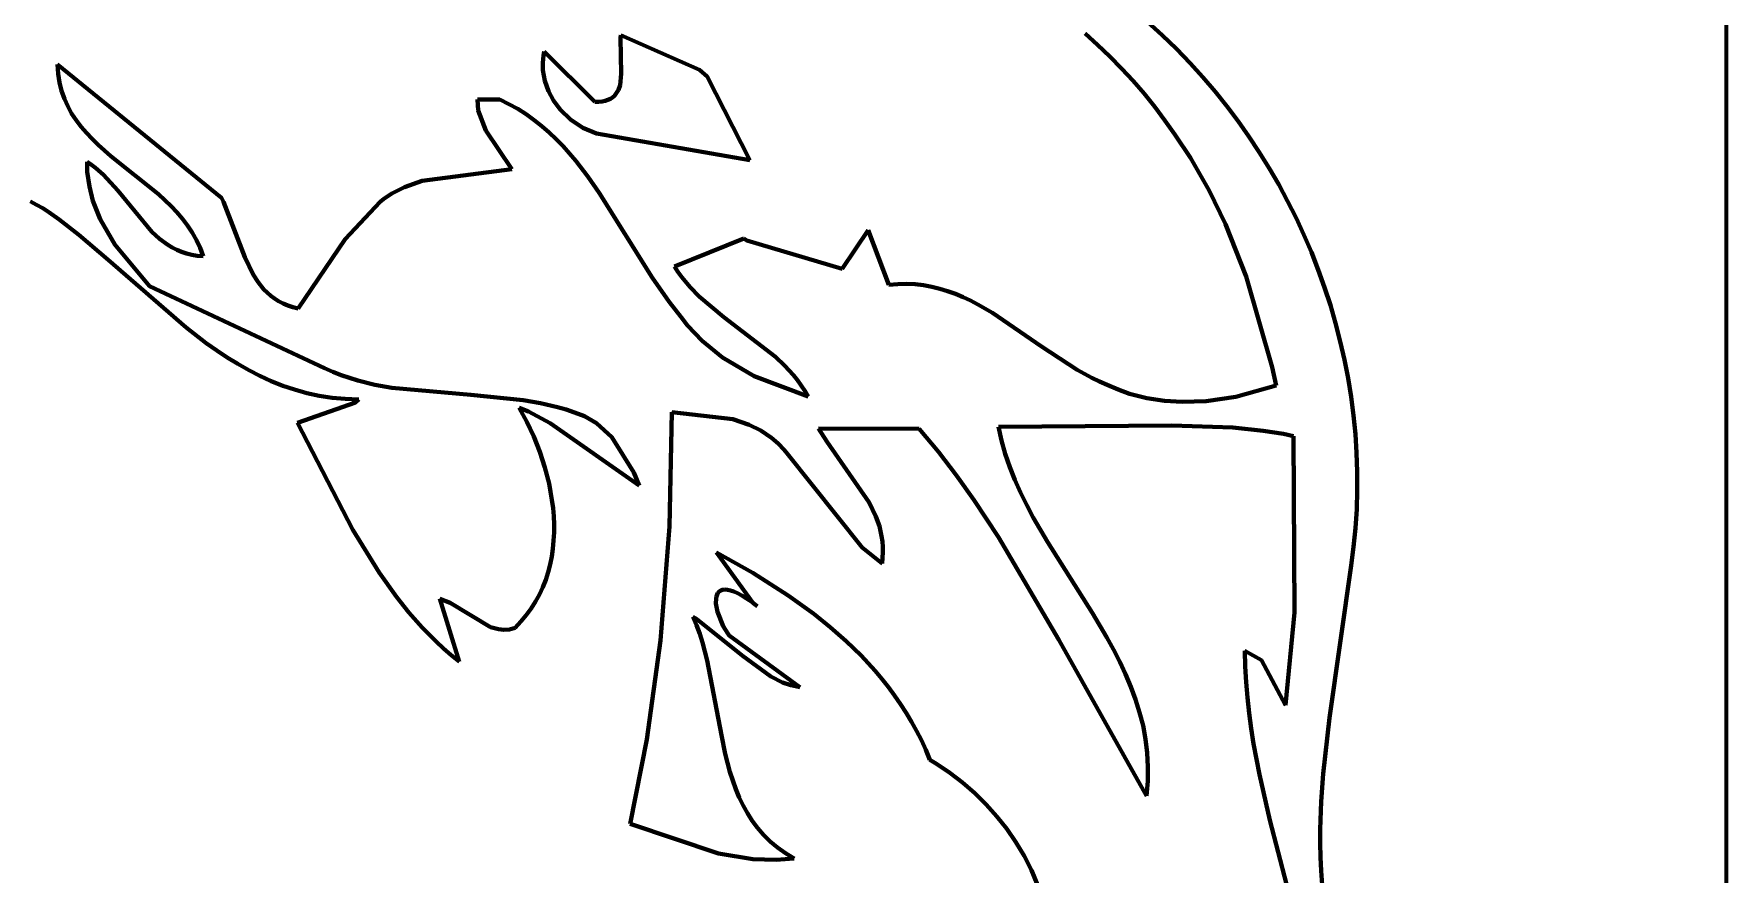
# Model space of a CAD drawing. Header units: millimetres. Extents: x 0 to 8.4, y 0 to 11.8.
# Drawn here: x 6.684 to 8.431, y 3.21 to 4.076 of the extents above; entities that cross this region are included whole.
import ezdxf

# ---------------------------------------------------------------- set-up
doc = ezdxf.new("R2010")
doc.units = ezdxf.units.MM
doc.layers.add('color#010101ff', color=7, linetype='CONTINUOUS', lineweight=100)
doc.layers.add('color#ffffffff', color=7, linetype='CONTINUOUS', lineweight=100)

msp = doc.modelspace()

# ---------------------------------------------------------------- linework, layer by layer
at = {"layer": 'color#010101ff'}
for p, q in [((7.8335, 4.0886), (7.8485, 4.0749)), ((7.2897, 4.072), (7.29, 4.0747)), ((7.2904, 4.0348), (7.2897, 4.072)), ((7.29, 4.0747), (7.3711, 4.039)), ((7.7819, 4.0649), (7.769, 4.0766)), ((7.8485, 4.0749), (7.8632, 4.0606)), ((7.2094, 4.0462), (7.2101, 4.054)), ((7.2101, 4.054), (7.2109, 4.0579)), ((7.2109, 4.0579), (7.2631, 4.0061)), ((7.7945, 4.0529), (7.7819, 4.0649)), ((7.8067, 4.0405), (7.7945, 4.0529)), ((7.8632, 4.0606), (7.8775, 4.0459)), ((6.7094, 4.0351), (6.7088, 4.0447)), ((6.7088, 4.0447), (6.8779, 3.9072)), ((6.7108, 4.026), (6.7094, 4.0351)), ((7.2096, 4.0386), (7.2094, 4.0462)), ((7.2115, 4.0276), (7.2096, 4.0386)), ((7.2891, 4.0234), (7.2904, 4.0348)), ((7.3711, 4.039), (7.3789, 4.0321)), ((7.8185, 4.0277), (7.8067, 4.0405)), ((7.8775, 4.0459), (7.8905, 4.0315)), ((6.7129, 4.0174), (6.7108, 4.026)), ((6.7157, 4.0092), (6.7129, 4.0174)), ((7.2152, 4.0171), (7.2115, 4.0276)), ((7.2205, 4.0073), (7.2152, 4.0171)), ((7.2849, 4.0142), (7.2874, 4.0184)), ((7.2874, 4.0184), (7.2891, 4.0234)), ((7.3789, 4.0321), (7.4232, 3.9458)), ((7.8299, 4.0145), (7.8185, 4.0277)), ((7.8905, 4.0315), (7.9031, 4.0168)), ((7.9031, 4.0168), (7.9153, 4.0017)), ((6.7192, 4.0015), (6.7157, 4.0092)), ((6.7232, 3.9942), (6.7192, 4.0015)), ((7.1427, 3.9972), (7.1419, 4.0086)), ((7.1419, 4.0086), (7.165, 4.0084)), ((7.165, 4.0084), (7.1745, 4.0038)), ((7.1745, 4.0038), (7.1835, 3.9987)), ((7.2272, 3.9983), (7.2205, 4.0073)), ((7.2631, 4.0061), (7.2671, 4.0061)), ((7.2671, 4.0061), (7.2706, 4.0065)), ((7.2706, 4.0065), (7.2738, 4.0071)), ((7.2738, 4.0071), (7.2766, 4.008)), ((7.2766, 4.008), (7.2792, 4.0092)), ((7.2792, 4.0092), (7.2813, 4.0106)), ((7.2813, 4.0106), (7.2833, 4.0123)), ((7.2833, 4.0123), (7.2849, 4.0142)), ((7.8409, 4.0009), (7.8299, 4.0145)), ((7.8514, 3.9869), (7.8409, 4.0009)), ((7.9153, 4.0017), (7.9269, 3.9862)), ((6.7278, 3.9871), (6.7232, 3.9942)), ((6.7329, 3.9804), (6.7278, 3.9871)), ((7.1507, 3.9766), (7.1427, 3.9972)), ((7.1835, 3.9987), (7.1922, 3.9932)), ((7.1922, 3.9932), (7.2005, 3.9873)), ((7.2005, 3.9873), (7.2084, 3.981)), ((7.2381, 3.9878), (7.2272, 3.9983)), ((7.2508, 3.9794), (7.2381, 3.9878)), ((7.8616, 3.9725), (7.8514, 3.9869)), ((7.9269, 3.9862), (7.9381, 3.9704)), ((6.7384, 3.974), (6.7329, 3.9804)), ((6.7444, 3.9678), (6.7384, 3.974)), ((6.7506, 3.9618), (6.7444, 3.9678)), ((7.1773, 3.9367), (7.1507, 3.9766)), ((7.2084, 3.981), (7.216, 3.9744)), ((7.216, 3.9744), (7.2233, 3.9675)), ((7.2233, 3.9675), (7.2303, 3.9603)), ((7.2648, 3.9734), (7.2508, 3.9794)), ((7.4232, 3.9458), (7.2648, 3.9734)), ((7.8777, 3.9482), (7.8616, 3.9725)), ((7.9381, 3.9704), (7.9488, 3.9542)), ((6.7638, 3.9502), (6.7506, 3.9618)), ((6.8128, 3.9108), (6.7638, 3.9502)), ((7.2303, 3.9603), (7.2371, 3.9529)), ((7.2371, 3.9529), (7.2436, 3.9452)), ((7.897, 3.9146), (7.8777, 3.9482)), ((7.9488, 3.9542), (7.9591, 3.9377)), ((6.7394, 3.9338), (6.7391, 3.9442)), ((6.7391, 3.9442), (6.7436, 3.9412)), ((6.7415, 3.9186), (6.7394, 3.9338)), ((6.7436, 3.9412), (6.748, 3.9379)), ((6.748, 3.9379), (6.7561, 3.9308)), ((6.7561, 3.9308), (6.7709, 3.9145)), ((7.0851, 3.9247), (7.1773, 3.9367)), ((7.2436, 3.9452), (7.256, 3.9291)), ((7.9591, 3.9377), (7.9688, 3.9209)), ((6.7452, 3.9039), (6.7415, 3.9186)), ((6.7709, 3.9145), (6.8061, 3.872)), ((7.0538, 3.9115), (7.0668, 3.9181)), ((7.0668, 3.9181), (7.0851, 3.9247)), ((7.256, 3.9291), (7.2677, 3.9124)), ((7.2677, 3.9124), (7.3224, 3.8249)), ((7.9139, 3.8798), (7.897, 3.9146)), ((7.9688, 3.9209), (7.978, 3.9038)), ((6.6806, 3.9032), (6.6871, 3.9)), ((6.6871, 3.9), (6.6934, 3.8964)), ((6.6934, 3.8964), (6.6997, 3.8922)), ((6.7526, 3.8852), (6.7452, 3.9039)), ((6.8194, 3.9048), (6.8128, 3.9108)), ((6.8258, 3.8986), (6.8194, 3.9048)), ((6.8319, 3.8922), (6.8258, 3.8986)), ((6.8779, 3.9072), (6.8801, 3.9028)), ((6.8801, 3.9028), (6.9018, 3.846)), ((7.0056, 3.8646), (7.0415, 3.903)), ((7.0415, 3.903), (7.0455, 3.9061)), ((7.0455, 3.9061), (7.0538, 3.9115)), ((7.978, 3.9038), (7.9867, 3.8865)), ((6.6997, 3.8922), (6.7102, 3.8847)), ((6.7102, 3.8847), (6.7308, 3.8688)), ((6.7679, 3.8588), (6.7526, 3.8852)), ((6.8376, 3.8855), (6.8319, 3.8922)), ((6.8429, 3.8786), (6.8376, 3.8855)), ((6.8477, 3.8712), (6.8429, 3.8786)), ((7.9353, 3.8258), (7.9139, 3.8798)), ((7.9867, 3.8865), (7.9948, 3.8689)), ((6.7308, 3.8688), (6.761, 3.8433)), ((6.8061, 3.872), (6.8139, 3.8648)), ((6.8139, 3.8648), (6.8224, 3.8586)), ((6.852, 3.8636), (6.8477, 3.8712)), ((6.8557, 3.8555), (6.852, 3.8636)), ((6.957, 3.7931), (7.0056, 3.8646)), ((7.3452, 3.8364), (7.4168, 3.8652)), ((7.4168, 3.8652), (7.42, 3.8632)), ((7.42, 3.8632), (7.5184, 3.8338)), ((7.5184, 3.8338), (7.5452, 3.8738)), ((7.5452, 3.8738), (7.5665, 3.8174)), ((7.9948, 3.8689), (8.0025, 3.851)), ((6.761, 3.8433), (6.8414, 3.7734)), ((6.8037, 3.8159), (6.7679, 3.8588)), ((6.8224, 3.8586), (6.8269, 3.8559)), ((6.8269, 3.8559), (6.8316, 3.8535)), ((6.8316, 3.8535), (6.8365, 3.8514)), ((6.8365, 3.8514), (6.8417, 3.8497)), ((6.8417, 3.8497), (6.8471, 3.8483)), ((6.8471, 3.8483), (6.8528, 3.8474)), ((6.8528, 3.8474), (6.8588, 3.8469)), ((6.8588, 3.8469), (6.8557, 3.8555)), ((6.9018, 3.846), (6.9104, 3.8281)), ((8.0025, 3.851), (8.0096, 3.833)), ((6.9104, 3.8281), (6.9157, 3.82)), ((7.3224, 3.8249), (7.3397, 3.7998)), ((7.3489, 3.8307), (7.3452, 3.8364)), ((7.3529, 3.8252), (7.3489, 3.8307)), ((7.3615, 3.815), (7.3529, 3.8252)), ((7.962, 3.7325), (7.9353, 3.8258)), ((8.0096, 3.833), (8.0161, 3.8147)), ((6.9843, 3.7314), (6.8037, 3.8159)), ((6.9157, 3.82), (6.9217, 3.8126)), ((6.9217, 3.8126), (6.9251, 3.8093)), ((6.9251, 3.8093), (6.9287, 3.8061)), ((7.3708, 3.8054), (7.3615, 3.815)), ((7.5665, 3.8174), (7.5758, 3.8182)), ((7.5758, 3.8182), (7.5848, 3.8184)), ((7.5848, 3.8184), (7.5937, 3.8179)), ((7.5937, 3.8179), (7.6023, 3.8169)), ((7.6023, 3.8169), (7.6108, 3.8154)), ((7.6108, 3.8154), (7.6191, 3.8134)), ((7.6191, 3.8134), (7.6272, 3.8109)), ((7.6272, 3.8109), (7.6352, 3.808)), ((7.6352, 3.808), (7.6431, 3.8047)), ((8.0161, 3.8147), (8.0221, 3.7963)), ((6.9287, 3.8061), (6.9326, 3.8032)), ((6.9326, 3.8032), (6.9368, 3.8006)), ((6.9368, 3.8006), (6.9414, 3.7983)), ((6.9414, 3.7983), (6.9462, 3.7962)), ((6.9462, 3.7962), (6.9514, 3.7945)), ((6.9514, 3.7945), (6.957, 3.7931)), ((7.3397, 3.7998), (7.3521, 3.7839)), ((7.3963, 3.784), (7.3708, 3.8054)), ((7.6431, 3.8047), (7.6508, 3.8011)), ((7.6508, 3.8011), (7.6584, 3.7972)), ((7.6584, 3.7972), (7.6734, 3.7886)), ((8.0221, 3.7963), (8.0276, 3.7777)), ((6.8414, 3.7734), (6.8622, 3.7573)), ((7.3521, 3.7839), (7.3589, 3.7753)), ((7.3589, 3.7753), (7.374, 3.7597)), ((7.4494, 3.7432), (7.3963, 3.784)), ((7.6734, 3.7886), (7.7242, 3.7538)), ((8.0276, 3.7777), (8.0324, 3.7589)), ((6.8622, 3.7573), (6.8729, 3.7498)), ((7.374, 3.7597), (7.3949, 3.7426)), ((8.0324, 3.7589), (8.0367, 3.74)), ((6.8729, 3.7498), (6.8837, 3.7426)), ((6.8837, 3.7426), (6.8947, 3.7358)), ((7.3949, 3.7426), (7.4275, 3.7232)), ((7.459, 3.7341), (7.4494, 3.7432)), ((7.7242, 3.7538), (7.7609, 3.7297)), ((8.0367, 3.74), (8.0404, 3.721)), ((6.8947, 3.7358), (6.9059, 3.7294)), ((6.9059, 3.7294), (6.9174, 3.7235)), ((6.9174, 3.7235), (6.9291, 3.7182)), ((6.9928, 3.7277), (6.9843, 3.7314)), ((7.0013, 3.7243), (6.9928, 3.7277)), ((7.0099, 3.7214), (7.0013, 3.7243)), ((7.0185, 3.7187), (7.0099, 3.7214)), ((7.4275, 3.7232), (7.4834, 3.7022)), ((7.468, 3.7243), (7.459, 3.7341)), ((7.4722, 3.7191), (7.468, 3.7243)), ((7.7609, 3.7297), (7.7761, 3.7214)), ((7.7761, 3.7214), (7.7839, 3.7177)), ((7.9662, 3.7137), (7.962, 3.7325)), ((8.0404, 3.721), (8.0435, 3.7019)), ((6.9291, 3.7182), (6.941, 3.7134)), ((6.941, 3.7134), (6.9533, 3.7093)), ((6.9533, 3.7093), (6.9659, 3.7058)), ((6.9659, 3.7058), (6.9788, 3.703)), ((6.9788, 3.703), (6.992, 3.701)), ((7.036, 3.7144), (7.0185, 3.7187)), ((7.0538, 3.7112), (7.036, 3.7144)), ((7.1351, 3.7038), (7.0538, 3.7112)), ((7.1893, 3.6984), (7.1351, 3.7038)), ((7.4762, 3.7137), (7.4722, 3.7191)), ((7.4799, 3.7081), (7.4762, 3.7137)), ((7.4834, 3.7022), (7.4799, 3.7081)), ((7.7839, 3.7177), (7.7918, 3.7143)), ((7.7918, 3.7143), (7.8032, 3.7093)), ((7.8032, 3.7093), (7.8149, 3.7051)), ((7.8149, 3.7051), (7.8327, 3.7005)), ((7.9246, 3.702), (7.9662, 3.7137)), ((7.0161, 3.696), (6.9563, 3.675)), ((6.992, 3.701), (7.0056, 3.6997)), ((7.0056, 3.6997), (7.0196, 3.6993)), ((7.0196, 3.6993), (7.0161, 3.696)), ((7.1928, 3.6762), (7.185, 3.6905)), ((7.185, 3.6905), (7.1946, 3.6866)), ((7.2071, 3.6953), (7.1893, 3.6984)), ((7.1946, 3.6866), (7.2171, 3.6748)), ((7.2247, 3.6912), (7.2071, 3.6953)), ((7.2334, 3.6887), (7.2247, 3.6912)), ((7.242, 3.6858), (7.2334, 3.6887)), ((7.2524, 3.6819), (7.242, 3.6858)), ((7.3425, 3.6861), (7.34, 3.5682)), ((7.4054, 3.6787), (7.3425, 3.6861)), ((7.8327, 3.7005), (7.8509, 3.6977)), ((7.8509, 3.6977), (7.8693, 3.6966)), ((7.8693, 3.6966), (7.894, 3.6975)), ((7.894, 3.6975), (7.9246, 3.702)), ((8.0435, 3.7019), (8.046, 3.6826)), ((6.9563, 3.675), (7.0135, 3.5648)), ((7.2, 3.6611), (7.1928, 3.6762)), ((7.2171, 3.6748), (7.3087, 3.6104)), ((7.2648, 3.6747), (7.2524, 3.6819)), ((7.2806, 3.6604), (7.2648, 3.6747)), ((7.4224, 3.673), (7.4054, 3.6787)), ((7.4343, 3.6672), (7.4224, 3.673)), ((7.5979, 3.669), (7.4938, 3.6694)), ((7.4938, 3.6694), (7.5024, 3.6557)), ((7.6176, 3.6452), (7.5979, 3.669)), ((7.8584, 3.6722), (7.6796, 3.6708)), ((7.6796, 3.6708), (7.6828, 3.6568)), ((7.9214, 3.6701), (7.8584, 3.6722)), ((7.9527, 3.6669), (7.9214, 3.6701)), ((8.046, 3.6826), (8.0479, 3.6634)), ((7.2063, 3.6453), (7.2, 3.6611)), ((7.3033, 3.6238), (7.2806, 3.6604)), ((7.4455, 3.6597), (7.4343, 3.6672)), ((7.4523, 3.6538), (7.4455, 3.6597)), ((7.4586, 3.6471), (7.4523, 3.6538)), ((7.5024, 3.6557), (7.5463, 3.5928)), ((7.6828, 3.6568), (7.6867, 3.643)), ((7.9736, 3.6636), (7.9527, 3.6669)), ((7.984, 3.6615), (7.9736, 3.6636)), ((7.9852, 3.4794), (7.984, 3.6615)), ((8.0479, 3.6634), (8.0492, 3.644)), ((7.2116, 3.6291), (7.2063, 3.6453)), ((7.4616, 3.6434), (7.4586, 3.6471)), ((7.5391, 3.5465), (7.4616, 3.6434)), ((7.6363, 3.6207), (7.6176, 3.6452)), ((7.6867, 3.643), (7.6914, 3.6295)), ((8.0492, 3.644), (8.0499, 3.6247)), ((7.2159, 3.6125), (7.2116, 3.6291)), ((7.3087, 3.6104), (7.3033, 3.6238)), ((7.6541, 3.5957), (7.6363, 3.6207)), ((7.6914, 3.6295), (7.6966, 3.6162)), ((7.6966, 3.6162), (7.7025, 3.6032)), ((8.0499, 3.6247), (8.0499, 3.6053)), ((7.2175, 3.6041), (7.2159, 3.6125)), ((7.2189, 3.5957), (7.2175, 3.6041)), ((7.7025, 3.6032), (7.7088, 3.5903)), ((8.0499, 3.6053), (8.0493, 3.5859)), ((7.22, 3.5872), (7.2189, 3.5957)), ((7.2207, 3.5788), (7.22, 3.5872)), ((7.5463, 3.5928), (7.5532, 3.5784)), ((7.6796, 3.5573), (7.6541, 3.5957)), ((7.7088, 3.5903), (7.7156, 3.5775)), ((8.0493, 3.5859), (8.048, 3.5665)), ((7.0135, 3.5648), (7.0404, 3.5207)), ((7.221, 3.5703), (7.2207, 3.5788)), ((7.221, 3.5619), (7.221, 3.5703)), ((7.34, 3.5682), (7.3308, 3.4506)), ((7.5532, 3.5784), (7.5567, 3.5684)), ((7.5567, 3.5684), (7.5591, 3.5581)), ((7.7156, 3.5775), (7.7301, 3.5525)), ((8.048, 3.5665), (8.0461, 3.5472)), ((7.2186, 3.5371), (7.2198, 3.5453)), ((7.2198, 3.5453), (7.2206, 3.5536)), ((7.2206, 3.5536), (7.221, 3.5619)), ((7.5595, 3.5302), (7.5391, 3.5465)), ((7.5591, 3.5581), (7.5599, 3.5527)), ((7.5599, 3.5527), (7.5603, 3.5473)), ((7.5603, 3.5473), (7.5604, 3.5417)), ((7.742, 3.4513), (7.6796, 3.5573)), ((7.7301, 3.5525), (7.7767, 3.4787)), ((8.0461, 3.5472), (8.0435, 3.5279)), ((7.2149, 3.521), (7.217, 3.529)), ((7.217, 3.529), (7.2186, 3.5371)), ((7.4265, 3.489), (7.3888, 3.5413)), ((7.3888, 3.5413), (7.4262, 3.5204)), ((7.5601, 3.536), (7.5595, 3.5302)), ((7.5604, 3.5417), (7.5601, 3.536)), ((8.0435, 3.5279), (8.0214, 3.3708)), ((7.0404, 3.5207), (7.0583, 3.4956)), ((7.2094, 3.5055), (7.2124, 3.5132)), ((7.2124, 3.5132), (7.2149, 3.521)), ((7.4262, 3.5204), (7.4627, 3.4972)), ((7.0583, 3.4956), (7.0711, 3.4795)), ((7.123, 3.4291), (7.1031, 3.4936)), ((7.1031, 3.4936), (7.1138, 3.4896)), ((7.2019, 3.4907), (7.2059, 3.498)), ((7.2059, 3.498), (7.2094, 3.5055)), ((7.3881, 3.4888), (7.3882, 3.4938)), ((7.3882, 3.4938), (7.3885, 3.4961)), ((7.3885, 3.4961), (7.3892, 3.4981)), ((7.3892, 3.4981), (7.3902, 3.4998)), ((7.3902, 3.4998), (7.3914, 3.5012)), ((7.3914, 3.5012), (7.393, 3.5022)), ((7.393, 3.5022), (7.3949, 3.5029)), ((7.3949, 3.5029), (7.3972, 3.5032)), ((7.3972, 3.5032), (7.3999, 3.503)), ((7.3999, 3.503), (7.403, 3.5023)), ((7.403, 3.5023), (7.4065, 3.5011)), ((7.4065, 3.5011), (7.4104, 3.4994)), ((7.4104, 3.4994), (7.4148, 3.497)), ((7.4148, 3.497), (7.4196, 3.4941)), ((7.4196, 3.4941), (7.425, 3.4905)), ((7.4627, 3.4972), (7.4892, 3.478)), ((7.0711, 3.4795), (7.0848, 3.4641)), ((7.1138, 3.4896), (7.1556, 3.4645)), ((7.1869, 3.4701), (7.1924, 3.4767)), ((7.1924, 3.4767), (7.1975, 3.4836)), ((7.1975, 3.4836), (7.2019, 3.4907)), ((7.3898, 3.4802), (7.3881, 3.4888)), ((7.3956, 3.4655), (7.3898, 3.4802)), ((7.425, 3.4905), (7.4308, 3.4862)), ((7.4308, 3.4862), (7.4265, 3.489)), ((7.4892, 3.478), (7.5061, 3.4644)), ((7.7767, 3.4787), (7.7914, 3.4539)), ((7.9759, 3.3839), (7.9852, 3.4794)), ((7.0848, 3.4641), (7.0993, 3.4495)), ((7.1556, 3.4645), (7.1637, 3.4622)), ((7.1637, 3.4622), (7.1693, 3.4617)), ((7.1693, 3.4617), (7.175, 3.4621)), ((7.175, 3.4621), (7.1808, 3.4638)), ((7.1808, 3.4638), (7.1869, 3.4701)), ((7.368, 3.4665), (7.3643, 3.475)), ((7.3643, 3.475), (7.3683, 3.4727)), ((7.3713, 3.4576), (7.368, 3.4665)), ((7.3683, 3.4727), (7.4151, 3.4351)), ((7.4003, 3.4579), (7.3956, 3.4655)), ((7.4019, 3.4558), (7.4003, 3.4579)), ((7.5061, 3.4644), (7.5224, 3.4501)), ((7.0993, 3.4495), (7.107, 3.4424)), ((7.107, 3.4424), (7.1149, 3.4356)), ((7.3308, 3.4506), (7.3167, 3.3485)), ((7.3742, 3.4486), (7.3713, 3.4576)), ((7.3792, 3.4301), (7.3742, 3.4486)), ((7.4747, 3.4025), (7.4019, 3.4558)), ((7.5224, 3.4501), (7.5379, 3.435)), ((7.8323, 3.2904), (7.742, 3.4513)), ((7.7914, 3.4539), (7.7983, 3.4414)), ((7.7983, 3.4414), (7.8048, 3.4288)), ((7.1149, 3.4356), (7.123, 3.4291)), ((7.3937, 3.3529), (7.3792, 3.4301)), ((7.4151, 3.4351), (7.4446, 3.4134)), ((7.5379, 3.435), (7.5525, 3.4192)), ((7.8048, 3.4288), (7.8108, 3.416)), ((7.9343, 3.4239), (7.934, 3.4401)), ((7.934, 3.4401), (7.9509, 3.4302)), ((7.9352, 3.4078), (7.9343, 3.4239)), ((7.9509, 3.4302), (7.9759, 3.3839)), ((7.4446, 3.4134), (7.4569, 3.4075)), ((7.4569, 3.4075), (7.4655, 3.4046)), ((7.5525, 3.4192), (7.5594, 3.411)), ((7.5594, 3.411), (7.5661, 3.4026)), ((7.8108, 3.416), (7.8163, 3.403)), ((7.9365, 3.3918), (7.9352, 3.4078)), ((7.4655, 3.4046), (7.4747, 3.4025)), ((7.5661, 3.4026), (7.5725, 3.3939)), ((7.5725, 3.3939), (7.5787, 3.3851)), ((7.8163, 3.403), (7.8211, 3.3899)), ((7.8211, 3.3899), (7.8253, 3.3765)), ((7.9382, 3.3758), (7.9365, 3.3918)), ((7.5787, 3.3851), (7.5845, 3.3761)), ((7.5845, 3.3761), (7.59, 3.3669)), ((7.8253, 3.3765), (7.8288, 3.3629)), ((7.9404, 3.3599), (7.9382, 3.3758)), ((8.0214, 3.3708), (8.0147, 3.3133)), ((7.59, 3.3669), (7.5952, 3.3574)), ((7.5952, 3.3574), (7.6001, 3.3477)), ((7.8288, 3.3629), (7.8314, 3.349)), ((7.9429, 3.344), (7.9404, 3.3599)), ((7.3167, 3.3485), (7.2995, 3.2617)), ((7.3977, 3.3339), (7.3937, 3.3529)), ((7.6001, 3.3477), (7.6046, 3.3378)), ((7.6046, 3.3378), (7.6087, 3.3277)), ((7.8314, 3.349), (7.8331, 3.3348)), ((7.9489, 3.3125), (7.9429, 3.344)), ((7.4025, 3.3153), (7.3977, 3.3339)), ((7.6087, 3.3277), (7.6158, 3.3234)), ((7.6158, 3.3234), (7.6295, 3.3142)), ((7.8331, 3.3348), (7.8339, 3.3203)), ((7.8339, 3.3203), (7.8337, 3.3055)), ((7.4054, 3.3063), (7.4025, 3.3153)), ((7.4085, 3.2975), (7.4054, 3.3063)), ((7.6295, 3.3142), (7.6426, 3.3041)), ((7.6426, 3.3041), (7.6552, 3.2932)), ((7.8337, 3.3055), (7.8323, 3.2904)), ((7.9598, 3.2655), (7.9489, 3.3125)), ((8.0147, 3.3133), (8.0126, 3.2846)), ((7.4121, 3.2889), (7.4085, 3.2975)), ((7.4161, 3.2806), (7.4121, 3.2889)), ((7.6552, 3.2932), (7.667, 3.2816)), ((8.0126, 3.2846), (8.0115, 3.2559)), ((7.4206, 3.2725), (7.4161, 3.2806)), ((7.4256, 3.2647), (7.4206, 3.2725)), ((7.667, 3.2816), (7.6781, 3.2693)), ((7.6781, 3.2693), (7.6883, 3.2563)), ((7.2995, 3.2617), (7.3908, 3.2309)), ((7.4311, 3.2573), (7.4256, 3.2647)), ((7.4373, 3.2502), (7.4311, 3.2573)), ((7.444, 3.2435), (7.4373, 3.2502)), ((7.6883, 3.2563), (7.6977, 3.2426)), ((8.0003, 3.1095), (7.9598, 3.2655)), ((8.0115, 3.2559), (8.0115, 3.2416)), ((7.3908, 3.2309), (7.4263, 3.2253)), ((7.4515, 3.2372), (7.444, 3.2435)), ((7.4597, 3.2314), (7.4515, 3.2372)), ((7.4687, 3.2259), (7.4597, 3.2314)), ((7.6977, 3.2426), (7.7061, 3.2285)), ((8.0115, 3.2416), (8.0118, 3.2273)), ((7.4263, 3.2253), (7.4504, 3.2246)), ((7.4504, 3.2246), (7.4687, 3.2259)), ((7.7061, 3.2285), (7.7136, 3.2137)), ((7.7136, 3.2137), (7.7199, 3.1986)), ((8.0118, 3.2273), (8.0125, 3.213)), ((8.0125, 3.213), (8.0137, 3.1988))]:
    msp.add_line(p, q, dxfattribs=at)
at = {"layer": 'color#ffffffff'}
for p, q in [((8.4306, 11.8056), (8.4306, 0)), ((7.8485, 4.0749), (7.8335, 4.0886)), ((7.29, 4.0747), (7.2897, 4.072)), ((7.2897, 4.072), (7.2904, 4.0348)), ((7.3711, 4.039), (7.29, 4.0747)), ((7.769, 4.0766), (7.7819, 4.0649)), ((7.8632, 4.0606), (7.8485, 4.0749)), ((7.2101, 4.054), (7.2094, 4.0462)), ((7.2109, 4.0579), (7.2101, 4.054)), ((7.2631, 4.0061), (7.2109, 4.0579)), ((7.7819, 4.0649), (7.7945, 4.0529)), ((7.7945, 4.0529), (7.8067, 4.0405)), ((7.8775, 4.0459), (7.8632, 4.0606)), ((6.8779, 3.9072), (6.7088, 4.0447)), ((6.7088, 4.0447), (6.7094, 4.0351)), ((6.7094, 4.0351), (6.7108, 4.026)), ((7.2094, 4.0462), (7.2096, 4.0386)), ((7.2096, 4.0386), (7.2115, 4.0276)), ((7.2904, 4.0348), (7.2891, 4.0234)), ((7.3789, 4.0321), (7.3711, 4.039)), ((7.8067, 4.0405), (7.8185, 4.0277)), ((7.8905, 4.0315), (7.8775, 4.0459)), ((6.7108, 4.026), (6.7129, 4.0174)), ((6.7129, 4.0174), (6.7157, 4.0092)), ((7.2115, 4.0276), (7.2152, 4.0171)), ((7.2152, 4.0171), (7.2205, 4.0073)), ((7.2874, 4.0184), (7.2849, 4.0142)), ((7.2891, 4.0234), (7.2874, 4.0184)), ((7.4232, 3.9458), (7.3789, 4.0321)), ((7.8185, 4.0277), (7.8299, 4.0145)), ((7.9031, 4.0168), (7.8905, 4.0315)), ((7.9153, 4.0017), (7.9031, 4.0168)), ((6.7157, 4.0092), (6.7192, 4.0015)), ((6.7192, 4.0015), (6.7232, 3.9942)), ((7.165, 4.0084), (7.1419, 4.0086)), ((7.1419, 4.0086), (7.1427, 3.9972)), ((7.1745, 4.0038), (7.165, 4.0084)), ((7.1835, 3.9987), (7.1745, 4.0038)), ((7.2205, 4.0073), (7.2272, 3.9983)), ((7.2671, 4.0061), (7.2631, 4.0061)), ((7.2706, 4.0065), (7.2671, 4.0061)), ((7.2738, 4.0071), (7.2706, 4.0065)), ((7.2766, 4.008), (7.2738, 4.0071)), ((7.2792, 4.0092), (7.2766, 4.008)), ((7.2813, 4.0106), (7.2792, 4.0092)), ((7.2833, 4.0123), (7.2813, 4.0106)), ((7.2849, 4.0142), (7.2833, 4.0123)), ((7.8299, 4.0145), (7.8409, 4.0009)), ((7.8409, 4.0009), (7.8514, 3.9869)), ((7.9269, 3.9862), (7.9153, 4.0017)), ((6.7232, 3.9942), (6.7278, 3.9871)), ((6.7278, 3.9871), (6.7329, 3.9804)), ((7.1427, 3.9972), (7.1507, 3.9766)), ((7.1922, 3.9932), (7.1835, 3.9987)), ((7.2005, 3.9873), (7.1922, 3.9932)), ((7.2084, 3.981), (7.2005, 3.9873)), ((7.2272, 3.9983), (7.2381, 3.9878)), ((7.2381, 3.9878), (7.2508, 3.9794)), ((7.8514, 3.9869), (7.8616, 3.9725)), ((7.9381, 3.9704), (7.9269, 3.9862)), ((6.7329, 3.9804), (6.7384, 3.974)), ((6.7384, 3.974), (6.7444, 3.9678)), ((6.7444, 3.9678), (6.7506, 3.9618)), ((7.1507, 3.9766), (7.1773, 3.9367)), ((7.216, 3.9744), (7.2084, 3.981)), ((7.2233, 3.9675), (7.216, 3.9744)), ((7.2303, 3.9603), (7.2233, 3.9675)), ((7.2508, 3.9794), (7.2648, 3.9734)), ((7.2648, 3.9734), (7.4232, 3.9458)), ((7.8616, 3.9725), (7.8777, 3.9482)), ((7.9488, 3.9542), (7.9381, 3.9704)), ((6.7506, 3.9618), (6.7638, 3.9502)), ((6.7638, 3.9502), (6.8128, 3.9108)), ((7.2371, 3.9529), (7.2303, 3.9603)), ((7.2436, 3.9452), (7.2371, 3.9529)), ((7.8777, 3.9482), (7.897, 3.9146)), ((7.9591, 3.9377), (7.9488, 3.9542)), ((6.7436, 3.9412), (6.7391, 3.9442)), ((6.7391, 3.9442), (6.7394, 3.9338)), ((6.7394, 3.9338), (6.7415, 3.9186)), ((6.748, 3.9379), (6.7436, 3.9412)), ((6.7561, 3.9308), (6.748, 3.9379)), ((6.7709, 3.9145), (6.7561, 3.9308)), ((7.1773, 3.9367), (7.0851, 3.9247)), ((7.256, 3.9291), (7.2436, 3.9452)), ((7.9688, 3.9209), (7.9591, 3.9377)), ((6.7415, 3.9186), (6.7452, 3.9039)), ((6.8061, 3.872), (6.7709, 3.9145)), ((7.0668, 3.9181), (7.0538, 3.9115)), ((7.0851, 3.9247), (7.0668, 3.9181)), ((7.2677, 3.9124), (7.256, 3.9291)), ((7.3224, 3.8249), (7.2677, 3.9124)), ((7.897, 3.9146), (7.9139, 3.8798)), ((7.978, 3.9038), (7.9688, 3.9209)), ((6.6871, 3.9), (6.6806, 3.9032)), ((6.6934, 3.8964), (6.6871, 3.9)), ((6.6997, 3.8922), (6.6934, 3.8964)), ((6.7452, 3.9039), (6.7526, 3.8852)), ((6.8128, 3.9108), (6.8194, 3.9048)), ((6.8194, 3.9048), (6.8258, 3.8986)), ((6.8258, 3.8986), (6.8319, 3.8922)), ((6.8801, 3.9028), (6.8779, 3.9072)), ((6.9018, 3.846), (6.8801, 3.9028)), ((7.0415, 3.903), (7.0056, 3.8646)), ((7.0455, 3.9061), (7.0415, 3.903)), ((7.0538, 3.9115), (7.0455, 3.9061)), ((7.9867, 3.8865), (7.978, 3.9038)), ((6.7102, 3.8847), (6.6997, 3.8922)), ((6.7308, 3.8688), (6.7102, 3.8847)), ((6.7526, 3.8852), (6.7679, 3.8588)), ((6.8319, 3.8922), (6.8376, 3.8855)), ((6.8376, 3.8855), (6.8429, 3.8786)), ((6.8429, 3.8786), (6.8477, 3.8712)), ((7.9139, 3.8798), (7.9353, 3.8258)), ((7.9948, 3.8689), (7.9867, 3.8865)), ((6.761, 3.8433), (6.7308, 3.8688)), ((6.8139, 3.8648), (6.8061, 3.872)), ((6.8224, 3.8586), (6.8139, 3.8648)), ((6.8477, 3.8712), (6.852, 3.8636)), ((6.852, 3.8636), (6.8557, 3.8555)), ((7.0056, 3.8646), (6.957, 3.7931)), ((7.4168, 3.8652), (7.3452, 3.8364)), ((7.42, 3.8632), (7.4168, 3.8652)), ((7.5184, 3.8338), (7.42, 3.8632)), ((7.5452, 3.8738), (7.5184, 3.8338)), ((7.5665, 3.8174), (7.5452, 3.8738)), ((8.0025, 3.851), (7.9948, 3.8689)), ((6.8414, 3.7734), (6.761, 3.8433)), ((6.7679, 3.8588), (6.8037, 3.8159)), ((6.8269, 3.8559), (6.8224, 3.8586)), ((6.8316, 3.8535), (6.8269, 3.8559)), ((6.8365, 3.8514), (6.8316, 3.8535)), ((6.8417, 3.8497), (6.8365, 3.8514)), ((6.8471, 3.8483), (6.8417, 3.8497)), ((6.8528, 3.8474), (6.8471, 3.8483)), ((6.8588, 3.8469), (6.8528, 3.8474)), ((6.8557, 3.8555), (6.8588, 3.8469)), ((6.9104, 3.8281), (6.9018, 3.846)), ((8.0096, 3.833), (8.0025, 3.851)), ((6.9157, 3.82), (6.9104, 3.8281)), ((7.3397, 3.7998), (7.3224, 3.8249)), ((7.3452, 3.8364), (7.3489, 3.8307)), ((7.3489, 3.8307), (7.3529, 3.8252)), ((7.3529, 3.8252), (7.3615, 3.815)), ((7.9353, 3.8258), (7.962, 3.7325)), ((8.0161, 3.8147), (8.0096, 3.833)), ((6.8037, 3.8159), (6.9843, 3.7314)), ((6.9217, 3.8126), (6.9157, 3.82)), ((6.9251, 3.8093), (6.9217, 3.8126)), ((6.9287, 3.8061), (6.9251, 3.8093)), ((7.3615, 3.815), (7.3708, 3.8054)), ((7.5758, 3.8182), (7.5665, 3.8174)), ((7.5848, 3.8184), (7.5758, 3.8182)), ((7.5937, 3.8179), (7.5848, 3.8184)), ((7.6023, 3.8169), (7.5937, 3.8179)), ((7.6108, 3.8154), (7.6023, 3.8169)), ((7.6191, 3.8134), (7.6108, 3.8154)), ((7.6272, 3.8109), (7.6191, 3.8134)), ((7.6352, 3.808), (7.6272, 3.8109)), ((7.6431, 3.8047), (7.6352, 3.808)), ((8.0221, 3.7963), (8.0161, 3.8147)), ((6.9326, 3.8032), (6.9287, 3.8061)), ((6.9368, 3.8006), (6.9326, 3.8032)), ((6.9414, 3.7983), (6.9368, 3.8006)), ((6.9462, 3.7962), (6.9414, 3.7983)), ((6.9514, 3.7945), (6.9462, 3.7962)), ((6.957, 3.7931), (6.9514, 3.7945)), ((7.3521, 3.7839), (7.3397, 3.7998)), ((7.3708, 3.8054), (7.3963, 3.784)), ((7.6508, 3.8011), (7.6431, 3.8047)), ((7.6584, 3.7972), (7.6508, 3.8011)), ((7.6734, 3.7886), (7.6584, 3.7972)), ((8.0276, 3.7777), (8.0221, 3.7963)), ((6.8622, 3.7573), (6.8414, 3.7734)), ((7.3589, 3.7753), (7.3521, 3.7839)), ((7.374, 3.7597), (7.3589, 3.7753)), ((7.3963, 3.784), (7.4494, 3.7432)), ((7.7242, 3.7538), (7.6734, 3.7886)), ((8.0324, 3.7589), (8.0276, 3.7777)), ((6.8729, 3.7498), (6.8622, 3.7573)), ((7.3949, 3.7426), (7.374, 3.7597)), ((8.0367, 3.74), (8.0324, 3.7589)), ((6.8837, 3.7426), (6.8729, 3.7498)), ((6.8947, 3.7358), (6.8837, 3.7426)), ((7.4275, 3.7232), (7.3949, 3.7426)), ((7.4494, 3.7432), (7.459, 3.7341)), ((7.7609, 3.7297), (7.7242, 3.7538)), ((8.0404, 3.721), (8.0367, 3.74)), ((6.9059, 3.7294), (6.8947, 3.7358)), ((6.9174, 3.7235), (6.9059, 3.7294)), ((6.9291, 3.7182), (6.9174, 3.7235)), ((6.9843, 3.7314), (6.9928, 3.7277)), ((6.9928, 3.7277), (7.0013, 3.7243)), ((7.0013, 3.7243), (7.0099, 3.7214)), ((7.0099, 3.7214), (7.0185, 3.7187)), ((7.4834, 3.7022), (7.4275, 3.7232)), ((7.459, 3.7341), (7.468, 3.7243)), ((7.468, 3.7243), (7.4722, 3.7191)), ((7.7761, 3.7214), (7.7609, 3.7297)), ((7.7839, 3.7177), (7.7761, 3.7214)), ((7.962, 3.7325), (7.9662, 3.7137)), ((8.0435, 3.7019), (8.0404, 3.721)), ((6.941, 3.7134), (6.9291, 3.7182)), ((6.9533, 3.7093), (6.941, 3.7134)), ((6.9659, 3.7058), (6.9533, 3.7093)), ((6.9788, 3.703), (6.9659, 3.7058)), ((6.992, 3.701), (6.9788, 3.703)), ((7.0185, 3.7187), (7.036, 3.7144)), ((7.036, 3.7144), (7.0538, 3.7112)), ((7.0538, 3.7112), (7.1351, 3.7038)), ((7.1351, 3.7038), (7.1893, 3.6984)), ((7.4722, 3.7191), (7.4762, 3.7137)), ((7.4762, 3.7137), (7.4799, 3.7081)), ((7.4799, 3.7081), (7.4834, 3.7022)), ((7.7918, 3.7143), (7.7839, 3.7177)), ((7.8032, 3.7093), (7.7918, 3.7143)), ((7.8149, 3.7051), (7.8032, 3.7093)), ((7.8327, 3.7005), (7.8149, 3.7051)), ((7.9662, 3.7137), (7.9246, 3.702)), ((6.9563, 3.675), (7.0161, 3.696)), ((7.0056, 3.6997), (6.992, 3.701)), ((7.0196, 3.6993), (7.0056, 3.6997)), ((7.0161, 3.696), (7.0196, 3.6993)), ((7.1946, 3.6866), (7.185, 3.6905)), ((7.185, 3.6905), (7.1928, 3.6762)), ((7.1893, 3.6984), (7.2071, 3.6953)), ((7.2171, 3.6748), (7.1946, 3.6866)), ((7.2071, 3.6953), (7.2247, 3.6912)), ((7.2247, 3.6912), (7.2334, 3.6887)), ((7.2334, 3.6887), (7.242, 3.6858)), ((7.242, 3.6858), (7.2524, 3.6819)), ((7.34, 3.5682), (7.3425, 3.6861)), ((7.3425, 3.6861), (7.4054, 3.6787)), ((7.8509, 3.6977), (7.8327, 3.7005)), ((7.8693, 3.6966), (7.8509, 3.6977)), ((7.894, 3.6975), (7.8693, 3.6966)), ((7.9246, 3.702), (7.894, 3.6975)), ((8.046, 3.6826), (8.0435, 3.7019)), ((7.0135, 3.5648), (6.9563, 3.675)), ((7.1928, 3.6762), (7.2, 3.6611)), ((7.3087, 3.6104), (7.2171, 3.6748)), ((7.2524, 3.6819), (7.2648, 3.6747)), ((7.2648, 3.6747), (7.2806, 3.6604)), ((7.4054, 3.6787), (7.4224, 3.673)), ((7.4224, 3.673), (7.4343, 3.6672)), ((7.5024, 3.6557), (7.4938, 3.6694)), ((7.4938, 3.6694), (7.5979, 3.669)), ((7.5979, 3.669), (7.6176, 3.6452)), ((7.6796, 3.6708), (7.8584, 3.6722)), ((7.6828, 3.6568), (7.6796, 3.6708)), ((7.8584, 3.6722), (7.9214, 3.6701)), ((7.9214, 3.6701), (7.9527, 3.6669)), ((8.0479, 3.6634), (8.046, 3.6826)), ((7.2, 3.6611), (7.2063, 3.6453)), ((7.2806, 3.6604), (7.3033, 3.6238)), ((7.4343, 3.6672), (7.4455, 3.6597)), ((7.4455, 3.6597), (7.4523, 3.6538)), ((7.4523, 3.6538), (7.4586, 3.6471)), ((7.5463, 3.5928), (7.5024, 3.6557)), ((7.6867, 3.643), (7.6828, 3.6568)), ((7.9527, 3.6669), (7.9736, 3.6636)), ((7.9736, 3.6636), (7.984, 3.6615)), ((7.984, 3.6615), (7.9852, 3.4794)), ((8.0492, 3.644), (8.0479, 3.6634)), ((7.2063, 3.6453), (7.2116, 3.6291)), ((7.4586, 3.6471), (7.4616, 3.6434)), ((7.4616, 3.6434), (7.5391, 3.5465)), ((7.6176, 3.6452), (7.6363, 3.6207)), ((7.6914, 3.6295), (7.6867, 3.643)), ((8.0499, 3.6247), (8.0492, 3.644)), ((7.2116, 3.6291), (7.2159, 3.6125)), ((7.3033, 3.6238), (7.3087, 3.6104)), ((7.6363, 3.6207), (7.6541, 3.5957)), ((7.6966, 3.6162), (7.6914, 3.6295)), ((7.7025, 3.6032), (7.6966, 3.6162)), ((8.0499, 3.6053), (8.0499, 3.6247)), ((7.2159, 3.6125), (7.2175, 3.6041)), ((7.2175, 3.6041), (7.2189, 3.5957)), ((7.7088, 3.5903), (7.7025, 3.6032)), ((8.0493, 3.5859), (8.0499, 3.6053)), ((7.2189, 3.5957), (7.22, 3.5872)), ((7.22, 3.5872), (7.2207, 3.5788)), ((7.5532, 3.5784), (7.5463, 3.5928)), ((7.6541, 3.5957), (7.6796, 3.5573)), ((7.7156, 3.5775), (7.7088, 3.5903)), ((8.048, 3.5665), (8.0493, 3.5859)), ((7.0404, 3.5207), (7.0135, 3.5648)), ((7.2207, 3.5788), (7.221, 3.5703)), ((7.221, 3.5703), (7.221, 3.5619)), ((7.3308, 3.4506), (7.34, 3.5682)), ((7.5567, 3.5684), (7.5532, 3.5784)), ((7.5591, 3.5581), (7.5567, 3.5684)), ((7.7301, 3.5525), (7.7156, 3.5775)), ((8.0461, 3.5472), (8.048, 3.5665)), ((7.2198, 3.5453), (7.2186, 3.5371)), ((7.2206, 3.5536), (7.2198, 3.5453)), ((7.221, 3.5619), (7.2206, 3.5536)), ((7.5391, 3.5465), (7.5595, 3.5302)), ((7.5599, 3.5527), (7.5591, 3.5581)), ((7.5603, 3.5473), (7.5599, 3.5527)), ((7.5604, 3.5417), (7.5603, 3.5473)), ((7.6796, 3.5573), (7.742, 3.4513)), ((7.7767, 3.4787), (7.7301, 3.5525)), ((8.0435, 3.5279), (8.0461, 3.5472)), ((7.217, 3.529), (7.2149, 3.521)), ((7.2186, 3.5371), (7.217, 3.529)), ((7.4262, 3.5204), (7.3888, 3.5413)), ((7.3888, 3.5413), (7.4265, 3.489)), ((7.5595, 3.5302), (7.5601, 3.536)), ((7.5601, 3.536), (7.5604, 3.5417)), ((8.0214, 3.3708), (8.0435, 3.5279)), ((7.0583, 3.4956), (7.0404, 3.5207)), ((7.2124, 3.5132), (7.2094, 3.5055)), ((7.2149, 3.521), (7.2124, 3.5132)), ((7.4627, 3.4972), (7.4262, 3.5204)), ((7.0711, 3.4795), (7.0583, 3.4956)), ((7.1138, 3.4896), (7.1031, 3.4936)), ((7.1031, 3.4936), (7.123, 3.4291)), ((7.2059, 3.498), (7.2019, 3.4907)), ((7.2094, 3.5055), (7.2059, 3.498)), ((7.3882, 3.4938), (7.3881, 3.4888)), ((7.3885, 3.4961), (7.3882, 3.4938)), ((7.3892, 3.4981), (7.3885, 3.4961)), ((7.3902, 3.4998), (7.3892, 3.4981)), ((7.3914, 3.5012), (7.3902, 3.4998)), ((7.393, 3.5022), (7.3914, 3.5012)), ((7.3949, 3.5029), (7.393, 3.5022)), ((7.3972, 3.5032), (7.3949, 3.5029)), ((7.3999, 3.503), (7.3972, 3.5032)), ((7.403, 3.5023), (7.3999, 3.503)), ((7.4065, 3.5011), (7.403, 3.5023)), ((7.4104, 3.4994), (7.4065, 3.5011)), ((7.4148, 3.497), (7.4104, 3.4994)), ((7.4196, 3.4941), (7.4148, 3.497)), ((7.425, 3.4905), (7.4196, 3.4941)), ((7.4892, 3.478), (7.4627, 3.4972)), ((7.0848, 3.4641), (7.0711, 3.4795)), ((7.1556, 3.4645), (7.1138, 3.4896)), ((7.1924, 3.4767), (7.1869, 3.4701)), ((7.1975, 3.4836), (7.1924, 3.4767)), ((7.2019, 3.4907), (7.1975, 3.4836)), ((7.3881, 3.4888), (7.3898, 3.4802)), ((7.3898, 3.4802), (7.3956, 3.4655)), ((7.4308, 3.4862), (7.425, 3.4905)), ((7.4265, 3.489), (7.4308, 3.4862)), ((7.5061, 3.4644), (7.4892, 3.478)), ((7.7914, 3.4539), (7.7767, 3.4787)), ((7.9852, 3.4794), (7.9759, 3.3839)), ((7.0993, 3.4495), (7.0848, 3.4641)), ((7.1637, 3.4622), (7.1556, 3.4645)), ((7.1693, 3.4617), (7.1637, 3.4622)), ((7.175, 3.4621), (7.1693, 3.4617)), ((7.1808, 3.4638), (7.175, 3.4621)), ((7.1869, 3.4701), (7.1808, 3.4638)), ((7.3683, 3.4727), (7.3643, 3.475)), ((7.3643, 3.475), (7.368, 3.4665)), ((7.368, 3.4665), (7.3713, 3.4576)), ((7.4151, 3.4351), (7.3683, 3.4727)), ((7.3956, 3.4655), (7.4003, 3.4579)), ((7.4003, 3.4579), (7.4019, 3.4558)), ((7.5224, 3.4501), (7.5061, 3.4644)), ((7.107, 3.4424), (7.0993, 3.4495)), ((7.1149, 3.4356), (7.107, 3.4424)), ((7.3167, 3.3485), (7.3308, 3.4506)), ((7.3713, 3.4576), (7.3742, 3.4486)), ((7.3742, 3.4486), (7.3792, 3.4301)), ((7.4019, 3.4558), (7.4747, 3.4025)), ((7.5379, 3.435), (7.5224, 3.4501)), ((7.742, 3.4513), (7.8323, 3.2904)), ((7.7983, 3.4414), (7.7914, 3.4539)), ((7.8048, 3.4288), (7.7983, 3.4414)), ((7.123, 3.4291), (7.1149, 3.4356)), ((7.3792, 3.4301), (7.3937, 3.3529)), ((7.4446, 3.4134), (7.4151, 3.4351)), ((7.5525, 3.4192), (7.5379, 3.435)), ((7.8108, 3.416), (7.8048, 3.4288)), ((7.9509, 3.4302), (7.934, 3.4401)), ((7.934, 3.4401), (7.9343, 3.4239)), ((7.9343, 3.4239), (7.9352, 3.4078)), ((7.9759, 3.3839), (7.9509, 3.4302)), ((7.4569, 3.4075), (7.4446, 3.4134)), ((7.4655, 3.4046), (7.4569, 3.4075)), ((7.5594, 3.411), (7.5525, 3.4192)), ((7.5661, 3.4026), (7.5594, 3.411)), ((7.8163, 3.403), (7.8108, 3.416)), ((7.9352, 3.4078), (7.9365, 3.3918)), ((7.4747, 3.4025), (7.4655, 3.4046)), ((7.5725, 3.3939), (7.5661, 3.4026)), ((7.5787, 3.3851), (7.5725, 3.3939)), ((7.8211, 3.3899), (7.8163, 3.403)), ((7.8253, 3.3765), (7.8211, 3.3899)), ((7.9365, 3.3918), (7.9382, 3.3758)), ((7.5845, 3.3761), (7.5787, 3.3851)), ((7.59, 3.3669), (7.5845, 3.3761)), ((7.8288, 3.3629), (7.8253, 3.3765)), ((7.9382, 3.3758), (7.9404, 3.3599)), ((8.0147, 3.3133), (8.0214, 3.3708)), ((7.5952, 3.3574), (7.59, 3.3669)), ((7.6001, 3.3477), (7.5952, 3.3574)), ((7.8314, 3.349), (7.8288, 3.3629)), ((7.9404, 3.3599), (7.9429, 3.344)), ((7.2995, 3.2617), (7.3167, 3.3485)), ((7.3937, 3.3529), (7.3977, 3.3339)), ((7.6046, 3.3378), (7.6001, 3.3477)), ((7.6087, 3.3277), (7.6046, 3.3378)), ((7.8331, 3.3348), (7.8314, 3.349)), ((7.9429, 3.344), (7.9489, 3.3125)), ((7.3977, 3.3339), (7.4025, 3.3153)), ((7.6158, 3.3234), (7.6087, 3.3277)), ((7.6295, 3.3142), (7.6158, 3.3234)), ((7.8339, 3.3203), (7.8331, 3.3348)), ((7.8337, 3.3055), (7.8339, 3.3203)), ((7.4025, 3.3153), (7.4054, 3.3063)), ((7.4054, 3.3063), (7.4085, 3.2975)), ((7.6426, 3.3041), (7.6295, 3.3142)), ((7.6552, 3.2932), (7.6426, 3.3041)), ((7.8323, 3.2904), (7.8337, 3.3055)), ((7.9489, 3.3125), (7.9598, 3.2655)), ((8.0126, 3.2846), (8.0147, 3.3133)), ((7.4085, 3.2975), (7.4121, 3.2889)), ((7.4121, 3.2889), (7.4161, 3.2806)), ((7.667, 3.2816), (7.6552, 3.2932)), ((8.0115, 3.2559), (8.0126, 3.2846)), ((7.4161, 3.2806), (7.4206, 3.2725)), ((7.4206, 3.2725), (7.4256, 3.2647)), ((7.6781, 3.2693), (7.667, 3.2816)), ((7.6883, 3.2563), (7.6781, 3.2693)), ((7.3908, 3.2309), (7.2995, 3.2617)), ((7.4256, 3.2647), (7.4311, 3.2573)), ((7.4311, 3.2573), (7.4373, 3.2502)), ((7.4373, 3.2502), (7.444, 3.2435)), ((7.6977, 3.2426), (7.6883, 3.2563)), ((7.9598, 3.2655), (8.0003, 3.1095)), ((8.0115, 3.2416), (8.0115, 3.2559)), ((7.4263, 3.2253), (7.3908, 3.2309)), ((7.444, 3.2435), (7.4515, 3.2372)), ((7.4515, 3.2372), (7.4597, 3.2314)), ((7.4597, 3.2314), (7.4687, 3.2259)), ((7.7061, 3.2285), (7.6977, 3.2426)), ((8.0118, 3.2273), (8.0115, 3.2416)), ((7.4504, 3.2246), (7.4263, 3.2253)), ((7.4687, 3.2259), (7.4504, 3.2246)), ((7.7136, 3.2137), (7.7061, 3.2285)), ((7.7199, 3.1986), (7.7136, 3.2137)), ((8.0125, 3.213), (8.0118, 3.2273)), ((8.0137, 3.1988), (8.0125, 3.213))]:
    msp.add_line(p, q, dxfattribs=at)

doc.saveas('drawing.dxf')
